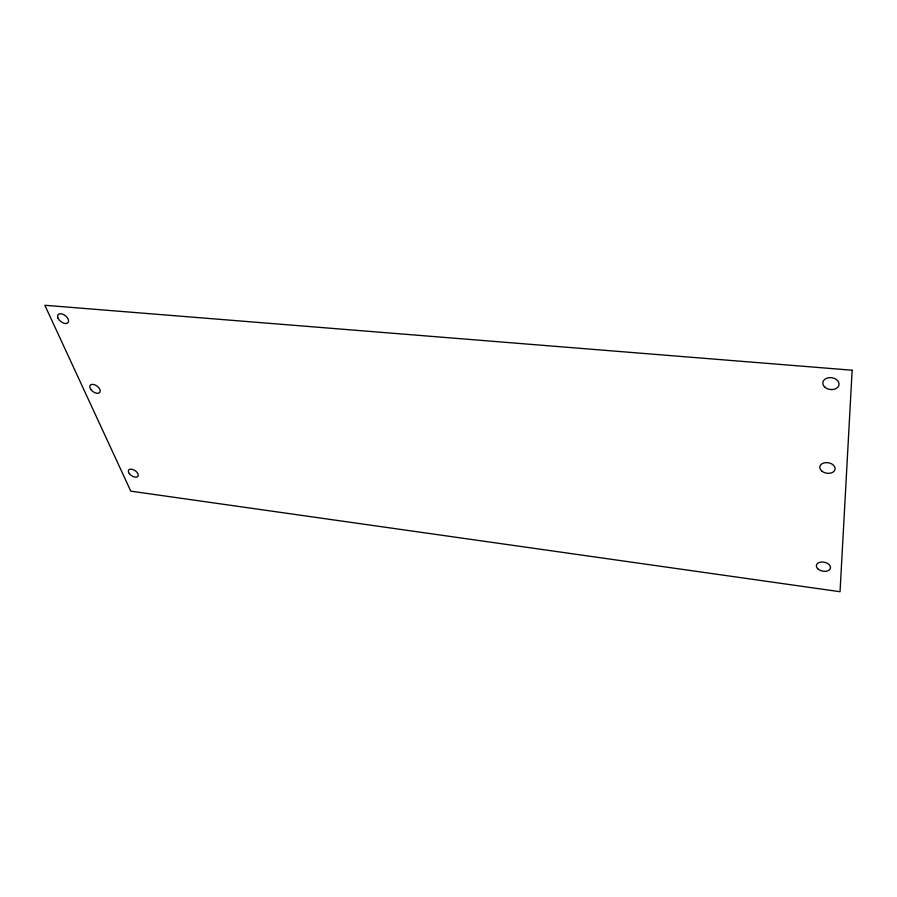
<?xml version="1.0" encoding="UTF-8"?>
<svg xmlns="http://www.w3.org/2000/svg" width="897" height="897" viewBox="0 0 897 897"><rect width="100%" height="100%" fill="white"/><g stroke="black" fill="none" stroke-linecap="round" stroke-linejoin="round"><path stroke-width="1.35" d="M852.15 370.214L840.041 591.728L130.783 491.152L44.85 305.272L852.15 370.214M818.243 569.225A7.198 4.563 11.4 0 0 830.23 568.821A7.198 4.563 11.4 0 0 821.787 562.004A7.198 4.563 11.4 0 0 818.243 569.225M821.876 471.138A7.714 5.292 9.6 0 0 834.793 470.185A7.714 5.292 9.6 0 0 825.722 462.639A7.714 5.292 9.6 0 0 821.876 471.138M824.982 387.302A8.163 5.954 7.7 0 0 838.695 385.833A8.163 5.954 7.7 0 0 829.086 377.659A8.163 5.954 7.7 0 0 824.982 387.302M58.036 318.177A6.38 3.723 38.4 0 0 67.522 323.088A6.38 3.723 38.4 0 0 63.698 314.6A6.38 3.723 38.4 0 0 58.036 318.177M90.821 389.477A6.021 3.431 36 0 0 99.87 392.381A6.021 3.431 36 0 0 94.32 384.667A6.021 3.431 36 0 0 90.821 389.477M129.291 473.571A5.617 3.083 33.4 0 0 137.891 476.419A5.617 3.083 33.4 0 0 132.801 469.49A5.617 3.083 33.4 0 0 129.291 473.571"/></g></svg>
